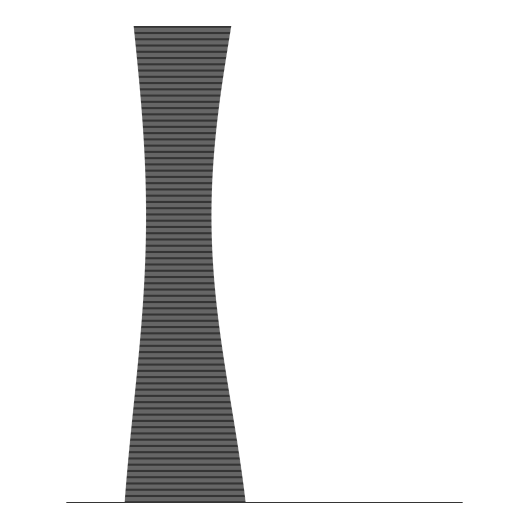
<?xml version="1.0" encoding="UTF-8"?>
<svg xmlns="http://www.w3.org/2000/svg" width="529" height="529" viewBox="0 0 529 529"><rect width="100%" height="100%" fill="white"/><g stroke="black" fill="none" stroke-linecap="round" stroke-linejoin="round"><path stroke-width="0.79" d="M133.956 26.45L230.935 26.45M134.075 27.64L230.743 27.64M134.201 28.831L230.545 28.831M134.32 30.021L230.353 30.021M134.445 31.211L230.155 31.211M134.564 32.401L229.963 32.401M134.69 33.591L229.765 33.591M134.809 34.782L229.566 34.782M134.935 35.972L229.374 35.972M135.054 37.162L229.183 37.162M135.179 38.352L228.984 38.352M135.298 39.543L228.792 39.543M135.424 40.733L228.594 40.733M135.543 41.923L228.402 41.923M135.662 43.114L228.211 43.114M135.788 44.304L228.012 44.304M135.907 45.494L227.82 45.494M136.026 46.684L227.629 46.684M136.151 47.875L227.437 47.875M136.27 49.065L227.245 49.065M136.389 50.255L227.053 50.255M136.508 51.445L226.862 51.445M136.627 52.635L226.67 52.635M136.746 53.826L226.478 53.826M136.866 55.016L226.286 55.016M136.985 56.206L226.101 56.206M137.104 57.396L225.909 57.396M137.223 58.587L225.724 58.587M137.342 59.777L225.533 59.777M137.461 60.967L225.347 60.967M137.573 62.157L225.162 62.157M137.692 63.348L224.97 63.348M137.811 64.538L224.785 64.538M137.924 65.728L224.6 65.728M138.043 66.919L224.415 66.919M138.155 68.109L224.23 68.109M138.274 69.299L224.051 69.299M138.386 70.489L223.866 70.489M138.499 71.68L223.688 71.68M138.611 72.87L223.502 72.87M138.724 74.06L223.324 74.06M138.836 75.25L223.145 75.25M138.948 76.441L222.967 76.441M139.061 77.631L222.788 77.631M139.173 78.821L222.61 78.821M139.286 80.011L222.431 80.011M139.398 81.201L222.259 81.201M139.504 82.392L222.081 82.392M139.616 83.582L221.909 83.582M139.722 84.772L221.737 84.772M139.828 85.963L221.565 85.963M139.94 87.153L221.393 87.153M140.046 88.343L221.221 88.343M140.152 89.533L221.049 89.533M140.258 90.723L220.884 90.723M140.364 91.914L220.719 91.914M140.463 93.104L220.553 93.104M140.569 94.294L220.388 94.294M140.674 95.485L220.223 95.485M140.774 96.675L220.057 96.675M140.873 97.865L219.892 97.865M140.978 99.055L219.733 99.055M141.078 100.245L219.575 100.245M141.177 101.436L219.416 101.436M141.276 102.626L219.257 102.626M141.375 103.816L219.099 103.816M141.474 105.007L218.946 105.007M141.567 106.197L218.788 106.197M141.666 107.387L218.636 107.387M141.759 108.577L218.484 108.577M141.851 109.767L218.338 109.767M141.951 110.958L218.186 110.958M142.043 112.148L218.041 112.148M142.129 113.338L217.888 113.338M142.222 114.528L217.743 114.528M142.314 115.719L217.598 115.719M142.407 116.909L217.459 116.909M142.493 118.099L217.313 118.099M142.579 119.29L217.174 119.29M142.665 120.48L217.035 120.48M142.757 121.67L216.897 121.67M142.837 122.86L216.764 122.86M142.923 124.05L216.626 124.05M143.009 125.241L216.493 125.241M143.088 126.431L216.361 126.431M143.174 127.621L216.229 127.621M143.253 128.811L216.103 128.811M143.333 130.002L215.971 130.002M143.412 131.192L215.845 131.192M143.491 132.382L215.72 132.382M143.571 133.572L215.601 133.572M143.643 134.763L215.475 134.763M143.723 135.953L215.356 135.953M143.795 137.143L215.237 137.143M143.868 138.333L215.118 138.333M143.941 139.524L215.005 139.524M144.014 140.714L214.893 140.714M144.086 141.904L214.781 141.904M144.153 143.095L214.668 143.095M144.225 144.285L214.556 144.285M144.291 145.475L214.45 145.475M144.357 146.665L214.344 146.665M144.424 147.856L214.238 147.856M144.49 149.046L214.133 149.046M144.549 150.236L214.033 150.236M144.615 151.426L213.934 151.426M144.675 152.617L213.835 152.617M144.734 153.807L213.736 153.807M144.794 154.997L213.643 154.997M144.853 156.187L213.551 156.187M144.913 157.377L213.458 157.377M144.966 158.568L213.372 158.568M145.019 159.758L213.28 159.758M145.078 160.948L213.194 160.948M145.131 162.138L213.114 162.138M145.177 163.329L213.028 163.329M145.23 164.519L212.949 164.519M145.283 165.709L212.87 165.709M145.33 166.9L212.79 166.9M145.376 168.09L212.718 168.09M145.422 169.28L212.638 169.28M145.468 170.47L212.565 170.47M145.515 171.661L212.499 171.661M145.554 172.851L212.427 172.851M145.601 174.041L212.36 174.041M145.64 175.231L212.294 175.231M145.68 176.422L212.235 176.422M145.72 177.612L212.175 177.612M145.753 178.802L212.116 178.802M145.792 179.992L212.056 179.992M145.825 181.183L211.997 181.183M145.859 182.373L211.944 182.373M145.892 183.563L211.891 183.563M145.925 184.753L211.845 184.753M145.951 185.944L211.792 185.944M145.984 187.134L211.745 187.134M146.011 188.324L211.706 188.324M146.037 189.514L211.66 189.514M146.064 190.704L211.62 190.704M146.09 191.895L211.58 191.895M146.11 193.085L211.54 193.085M146.136 194.275L211.507 194.275M146.156 195.466L211.474 195.466M146.176 196.656L211.441 196.656M146.196 197.846L211.415 197.846M146.209 199.036L211.382 199.036M146.229 200.227L211.362 200.227M146.242 201.417L211.336 201.417M146.255 202.607L211.316 202.607M146.268 203.797L211.296 203.797M146.282 204.988L211.276 204.988M146.288 206.178L211.256 206.178M146.302 207.368L211.243 207.368M146.308 208.558L211.23 208.558M146.315 209.749L211.223 209.749M146.321 210.939L211.21 210.939M146.321 212.129L211.203 212.129M146.328 213.319L211.203 213.319M146.328 214.509L211.197 214.509M146.328 215.7L211.197 215.7M146.328 216.89L211.197 216.89M146.328 218.08L211.203 218.08M146.321 219.271L211.203 219.271M146.321 220.461L211.21 220.461M146.315 221.651L211.223 221.651M146.308 222.841L211.23 222.841M146.302 224.032L211.243 224.032M146.288 225.222L211.256 225.222M146.282 226.412L211.276 226.412M146.268 227.602L211.296 227.602M146.255 228.792L211.316 228.792M146.242 229.983L211.336 229.983M146.229 231.173L211.362 231.173M146.209 232.363L211.382 232.363M146.196 233.553L211.415 233.553M146.176 234.744L211.441 234.744M146.156 235.934L211.474 235.934M146.136 237.124L211.507 237.124M146.11 238.314L211.54 238.314M146.09 239.505L211.58 239.505M146.064 240.695L211.62 240.695M146.037 241.885L211.66 241.885M146.011 243.076L211.706 243.076M145.984 244.266L211.745 244.266M145.951 245.456L211.792 245.456M145.925 246.646L211.845 246.646M145.892 247.837L211.891 247.837M145.859 249.027L211.944 249.027M145.825 250.217L211.997 250.217M145.792 251.407L212.056 251.407M145.753 252.597L212.116 252.597M145.72 253.788L212.175 253.788M145.68 254.978L212.235 254.978M145.64 256.168L212.294 256.168M145.601 257.358L212.36 257.358M145.554 258.549L212.427 258.549M145.515 259.739L212.499 259.739M145.468 260.929L212.565 260.929M145.422 262.119L212.638 262.119M145.376 263.31L212.718 263.31M145.33 264.5L212.79 264.5M145.283 265.69L212.87 265.69M145.23 266.881L212.949 266.881M145.177 268.071L213.028 268.071M145.131 269.261L213.114 269.261M145.078 270.451L213.194 270.451M145.019 271.642L213.28 271.642M144.966 272.832L213.372 272.832M144.913 274.022L213.458 274.022M144.853 275.212L213.551 275.212M144.794 276.402L213.643 276.402M144.734 277.593L213.736 277.593M144.675 278.783L213.835 278.783M144.615 279.973L213.934 279.973M144.549 281.163L214.033 281.163M144.49 282.354L214.133 282.354M144.424 283.544L214.238 283.544M144.357 284.734L214.344 284.734M144.291 285.924L214.45 285.924M144.225 287.115L214.556 287.115M144.153 288.305L214.668 288.305M144.086 289.495L214.781 289.495M144.014 290.685L214.893 290.685M143.941 291.876L215.005 291.876M143.868 293.066L215.118 293.066M143.795 294.256L215.237 294.256M143.723 295.447L215.356 295.447M143.643 296.637L215.475 296.637M143.571 297.827L215.601 297.827M143.491 299.017L215.72 299.017M143.412 300.207L215.845 300.207M143.333 301.398L215.971 301.398M143.253 302.588L216.103 302.588M143.174 303.778L216.229 303.778M143.088 304.969L216.361 304.969M143.009 306.159L216.493 306.159M142.923 307.349L216.626 307.349M142.837 308.539L216.764 308.539M142.757 309.729L216.897 309.729M142.665 310.92L217.035 310.92M142.579 312.11L217.174 312.11M142.493 313.3L217.313 313.3M142.407 314.49L217.459 314.49M142.314 315.681L217.598 315.681M142.222 316.871L217.743 316.871M142.129 318.061L217.888 318.061M142.043 319.252L218.041 319.252M141.951 320.442L218.186 320.442M141.851 321.632L218.338 321.632M141.759 322.822L218.484 322.822M141.666 324.012L218.636 324.012M141.567 325.203L218.788 325.203M141.474 326.393L218.946 326.393M141.375 327.583L219.099 327.583M141.276 328.774L219.257 328.774M141.177 329.964L219.416 329.964M141.078 331.154L219.575 331.154M140.978 332.344L219.733 332.344M140.873 333.534L219.892 333.534M140.774 334.725L220.057 334.725M140.674 335.915L220.223 335.915M140.569 337.105L220.388 337.105M140.463 338.296L220.553 338.296M140.364 339.486L220.719 339.486M140.258 340.676L220.884 340.676M140.152 341.866L221.049 341.866M140.046 343.056L221.221 343.056M139.94 344.247L221.393 344.247M139.828 345.437L221.565 345.437M139.722 346.627L221.737 346.627M139.616 347.817L221.909 347.817M139.504 349.008L222.081 349.008M139.398 350.198L222.259 350.198M139.286 351.388L222.431 351.388M139.173 352.579L222.61 352.579M139.061 353.769L222.788 353.769M138.948 354.959L222.967 354.959M138.836 356.149L223.145 356.149M138.724 357.339L223.324 357.339M138.611 358.53L223.502 358.53M138.499 359.72L223.688 359.72M138.386 360.91L223.866 360.91M138.274 362.101L224.051 362.101M138.155 363.291L224.23 363.291M138.043 364.481L224.415 364.481M137.924 365.671L224.6 365.671M137.811 366.861L224.785 366.861M137.692 368.052L224.97 368.052M137.573 369.242L225.162 369.242M137.461 370.432L225.347 370.432M137.342 371.623L225.533 371.623M137.223 372.813L225.724 372.813M137.104 374.003L225.909 374.003M136.985 375.193L226.101 375.193M136.866 376.384L226.286 376.384M136.746 377.574L226.478 377.574M136.627 378.764L226.67 378.764M136.508 379.954L226.862 379.954M136.389 381.144L227.053 381.144M136.27 382.335L227.245 382.335M136.151 383.525L227.437 383.525M136.026 384.715L227.629 384.715M135.907 385.906L227.82 385.906M135.788 387.096L228.012 387.096M135.662 388.286L228.211 388.286M135.543 389.476L228.402 389.476M135.424 390.666L228.594 390.666M135.298 391.857L228.792 391.857M135.179 393.047L228.984 393.047M135.054 394.237L229.183 394.237M134.935 395.428L229.374 395.428M134.809 396.618L229.566 396.618M134.69 397.808L229.765 397.808M134.564 398.998L229.963 398.998M134.445 400.189L230.155 400.189M134.32 401.379L230.353 401.379M134.201 402.569L230.545 402.569M134.075 403.759L230.743 403.759M133.956 404.95L230.935 404.95M133.83 406.14L231.133 406.14M133.705 407.33L231.332 407.33M133.586 408.52L231.523 408.52M133.46 409.711L231.722 409.711M133.341 410.901L231.914 410.901M133.215 412.091L232.112 412.091M133.096 413.281L232.31 413.281M132.971 414.471L232.502 414.471M132.852 415.662L232.7 415.662M132.726 416.852L232.892 416.852M132.607 418.042L233.091 418.042M132.481 419.233L233.282 419.233M132.362 420.423L233.474 420.423M132.237 421.613L233.673 421.613M132.118 422.803L233.864 422.803M131.999 423.994L234.056 423.994M131.873 425.184L234.254 425.184M131.754 426.374L234.446 426.374M131.635 427.564L234.638 427.564M131.516 428.755L234.83 428.755M131.39 429.945L235.021 429.945M131.271 431.135L235.213 431.135M131.152 432.325L235.405 432.325M131.033 433.516L235.597 433.516M130.914 434.706L235.789 434.706M130.795 435.896L235.98 435.896M130.676 437.086L236.165 437.086M130.557 438.276L236.357 438.276M130.438 439.467L236.542 439.467M130.319 440.657L236.734 440.657M130.2 441.847L236.919 441.847M130.088 443.038L237.111 443.038M129.969 444.228L237.296 444.228M129.85 445.418L237.481 445.418M129.737 446.608L237.666 446.608M129.618 447.799L237.852 447.799M129.506 448.989L238.037 448.989M129.393 450.179L238.215 450.179M129.274 451.369L238.4 451.369M129.162 452.56L238.579 452.56M129.05 453.75L238.764 453.75M128.937 454.94L238.943 454.94M128.825 456.13L239.121 456.13M128.712 457.321L239.3 457.321M128.6 458.511L239.478 458.511M128.487 459.701L239.657 459.701M128.375 460.891L239.835 460.891M128.269 462.081L240.007 462.081M128.157 463.272L240.186 463.272M128.051 464.462L240.358 464.462M127.939 465.652L240.53 465.652M127.833 466.843L240.702 466.843M127.727 468.033L240.874 468.033M127.615 469.223L241.045 469.223M127.509 470.413L241.217 470.413M127.403 471.604L241.383 471.604M127.304 472.794L241.548 472.794M127.198 473.984L241.72 473.984M127.092 475.174L241.885 475.174M126.993 476.364L242.044 476.364M126.887 477.555L242.209 477.555M126.788 478.745L242.375 478.745M126.682 479.935L242.533 479.935M126.583 481.126L242.692 481.126M126.484 482.316L242.851 482.316M126.385 483.506L243.009 483.506M126.286 484.696L243.168 484.696M126.193 485.886L243.32 485.886M126.094 487.077L243.479 487.077M125.995 488.267L243.631 488.267M125.902 489.457L243.783 489.457M125.809 490.647L243.935 490.647M125.717 491.838L244.081 491.838M125.624 493.028L244.233 493.028M125.532 494.218L244.378 494.218M125.439 495.409L244.524 495.409M125.347 496.599L244.669 496.599M125.261 497.789L244.808 497.789M125.168 498.979L244.953 498.979M125.082 500.169L245.092 500.169M124.996 501.36L245.231 501.36M66.581 502.55L462.419 502.55"/></g></svg>
